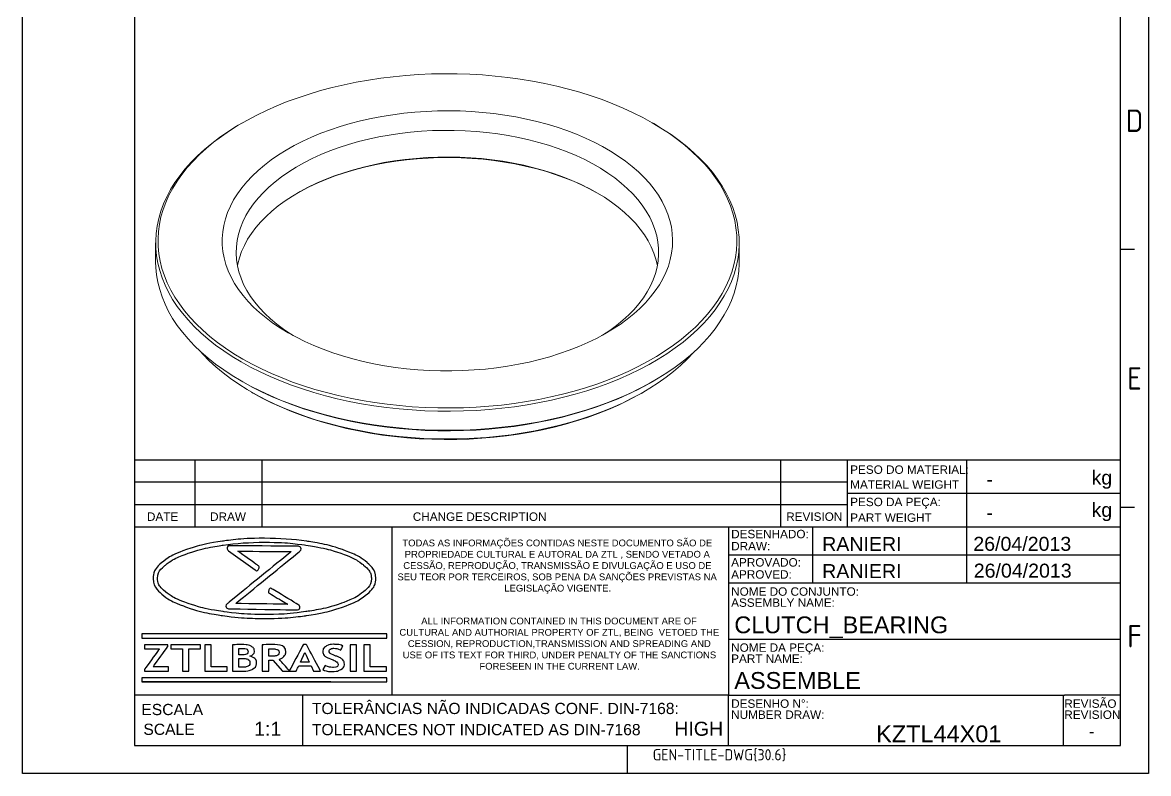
# Model space of a CAD drawing. Header units: millimetres. Extents: x 4510 to 4691, y 1198 to 1451.
# Drawn here: x 4510.4 to 4691.3, y 1197.9 to 1318.5 of the extents above; entities that cross this region are included whole.
import ezdxf
from ezdxf.enums import TextEntityAlignment as Align

# ---------------------------------------------------------------- set-up
doc = ezdxf.new("R2010")
doc.units = ezdxf.units.MM
doc.linetypes.add('ACAD_ISO02W100', pattern=[15, 12, -3])
doc.layers.add('AM_8', color=40, linetype='ACAD_ISO02W100', lineweight=35)
doc.layers.add('Camada 1', color=7, linetype='Continuous')
doc.styles.add('ACISOTS', font='isocp.shx', dxfattribs={"height": 1})
doc.styles.get("Standard").update_dxf_attribs({"font": 'arial.ttf'})

msp = doc.modelspace()

# ---------------------------------------------------------------- linework, layer by layer
at = {"color": 135, "lineweight": 25}
for p, q in [((4510.431, 1197.901), (4510.431, 1450.801)), ((4691.331, 1450.801), (4691.331, 1197.901)), ((4689.081, 1282.051), (4686.831, 1282.051)), ((4689.081, 1240.651), (4686.831, 1240.651)), ((4607.631, 1197.901), (4607.631, 1202.401)), ((4691.331, 1197.901), (4510.431, 1197.901))]:
    msp.add_line(p, q, dxfattribs=at)
for p, q in [((4528.431, 1446.301), (4528.431, 1202.401)), ((4686.831, 1202.401), (4686.831, 1446.301)), ((4528.431, 1248.301), (4686.831, 1248.301)), ((4528.431, 1248.301), (4528.431, 1202.401)), ((4528.431, 1248.301), (4642.954, 1248.301)), ((4538.154, 1237.501), (4538.154, 1248.301)), ((4548.929, 1237.501), (4548.929, 1248.301)), ((4632.248, 1237.501), (4632.248, 1248.301)), ((4642.954, 1237.501), (4642.954, 1248.301)), ((4662.081, 1248.301), (4662.081, 1242.901)), ((4686.831, 1202.401), (4686.831, 1248.301)), ((4642.954, 1244.701), (4528.431, 1244.701)), ((4642.954, 1242.901), (4686.831, 1242.901)), ((4662.081, 1242.901), (4662.081, 1237.501)), ((4528.431, 1241.101), (4642.954, 1241.101)), ((4528.431, 1237.501), (4623.831, 1237.501)), ((4569.77, 1237.501), (4569.77, 1210.501)), ((4623.831, 1237.501), (4623.831, 1220.401)), ((4623.831, 1237.501), (4686.831, 1237.501)), ((4637.331, 1237.501), (4637.331, 1228.501)), ((4662.081, 1237.501), (4662.081, 1228.501)), ((4623.831, 1233.001), (4686.831, 1233.001)), ((4623.831, 1228.501), (4686.831, 1228.501)), ((4623.831, 1220.401), (4623.831, 1210.501)), ((4623.831, 1219.501), (4686.831, 1219.501)), ((4623.831, 1210.501), (4528.431, 1210.501)), ((4555.431, 1210.501), (4555.431, 1202.401)), ((4623.831, 1202.401), (4623.831, 1210.501)), ((4623.831, 1210.501), (4677.831, 1210.501)), ((4677.609, 1210.501), (4677.609, 1202.401)), ((4686.831, 1210.501), (4677.831, 1210.501)), ((4528.431, 1202.401), (4686.831, 1202.401)), ((4528.431, 1202.401), (4686.831, 1202.401))]:
    msp.add_line(p, q)
at = {"color": 7, "linetype": 'Continuous', "lineweight": 15}
for p, q in [((4545.811, 1302.435), (4545.546, 1302.282)), ((4611.848, 1302.282), (4611.583, 1302.435)), ((4531.822, 1283.151), (4531.822, 1280.089)), ((4625.572, 1280.089), (4625.572, 1283.151)), ((4545.546, 1260.957), (4545.811, 1260.804)), ((4611.583, 1260.804), (4611.848, 1260.957)), ((4547.214, 1259.164), (4547.479, 1259.01)), ((4609.916, 1259.01), (4610.181, 1259.164))]:
    msp.add_line(p, q, dxfattribs=at)
at = {"color": 7, "linetype": 'Continuous', "lineweight": 15, "flags": 128}
for points in [[(4545.817, 1264.475), (4547.303, 1263.654), (4548.851, 1262.872), (4550.458, 1262.13), (4552.12, 1261.43), (4553.833, 1260.773), (4555.596, 1260.16), (4557.403, 1259.593), (4559.253, 1259.073), (4561.14, 1258.6), (4563.062, 1258.176), (4565.014, 1257.801), (4566.994, 1257.477), (4568.996, 1257.204), (4571.017, 1256.982), (4573.053, 1256.811), (4575.1, 1256.693), (4577.154, 1256.628), (4579.211, 1256.615), (4581.268, 1256.654), (4583.319, 1256.746), (4585.361, 1256.89), (4587.39, 1257.086), (4589.402, 1257.334), (4591.393, 1257.633), (4593.36, 1257.982), (4595.297, 1258.382), (4597.202, 1258.83), (4599.071, 1259.327), (4600.9, 1259.871), (4602.686, 1260.461), (4604.424, 1261.096), (4606.112, 1261.775), (4607.747, 1262.496), (4609.324, 1263.258), (4610.842, 1264.06), (4612.297, 1264.9), (4613.686, 1265.776), (4615.006, 1266.687), (4616.256, 1267.63), (4617.432, 1268.605), (4618.532, 1269.609), (4619.554, 1270.639), (4620.496, 1271.695), (4621.356, 1272.774), (4622.133, 1273.874), (4622.825, 1274.992), (4623.43, 1276.127), (4623.948, 1277.277), (4624.377, 1278.438), (4624.717, 1279.61), (4624.967, 1280.789), (4625.126, 1281.973), (4625.194, 1283.16), (4625.172, 1284.348), (4625.058, 1285.533), (4624.853, 1286.715), (4624.558, 1287.891), (4624.174, 1289.057), (4623.7, 1290.213), (4623.138, 1291.356), (4622.49, 1292.483), (4621.755, 1293.592), (4620.937, 1294.682), (4620.035, 1295.749), (4619.053, 1296.793), (4617.991, 1297.81), (4616.853, 1298.8), (4615.64, 1299.759), (4614.355, 1300.686), (4613, 1301.58), (4611.578, 1302.438), (4610.091, 1303.259), (4608.543, 1304.042), (4606.936, 1304.784), (4605.275, 1305.484), (4603.561, 1306.141), (4601.798, 1306.754), (4599.991, 1307.321), (4598.141, 1307.841), (4596.254, 1308.314), (4594.332, 1308.738), (4592.38, 1309.112), (4590.401, 1309.437), (4588.399, 1309.71), (4586.377, 1309.932), (4584.341, 1310.102), (4582.294, 1310.22), (4580.24, 1310.286), (4578.183, 1310.299), (4576.127, 1310.26), (4574.075, 1310.168), (4572.033, 1310.024), (4570.004, 1309.827), (4567.992, 1309.58), (4566.001, 1309.281), (4564.035, 1308.931), (4562.097, 1308.532), (4560.192, 1308.084), (4558.323, 1307.587), (4556.494, 1307.043), (4554.709, 1306.453), (4552.97, 1305.818), (4551.282, 1305.139), (4549.647, 1304.418), (4548.07, 1303.655), (4546.552, 1302.854), (4545.097, 1302.014), (4543.708, 1301.138), (4542.388, 1300.227), (4541.138, 1299.283), (4539.962, 1298.309), (4538.862, 1297.305), (4537.84, 1296.274), (4536.898, 1295.219), (4536.038, 1294.14), (4535.261, 1293.04), (4534.569, 1291.921), (4533.964, 1290.786), (4533.446, 1289.637), (4533.017, 1288.475), (4532.677, 1287.304), (4532.427, 1286.125), (4532.268, 1284.941), (4532.2, 1283.754), (4532.223, 1282.566), (4532.336, 1281.38), (4532.541, 1280.199), (4532.836, 1279.023), (4533.22, 1277.856), (4533.694, 1276.701), (4534.256, 1275.558), (4534.905, 1274.431), (4535.639, 1273.321), (4536.458, 1272.232), (4537.359, 1271.164), (4538.341, 1270.121), (4539.403, 1269.103), (4540.541, 1268.114), (4541.754, 1267.155), (4543.039, 1266.227), (4544.394, 1265.334), (4545.817, 1264.475)], [(4553.109, 1268.685), (4551.855, 1269.446), (4550.67, 1270.242), (4549.555, 1271.072), (4548.514, 1271.933), (4547.549, 1272.823), (4546.663, 1273.74), (4545.858, 1274.681), (4545.135, 1275.645), (4544.498, 1276.628), (4543.946, 1277.629), (4543.483, 1278.644), (4543.109, 1279.671), (4542.824, 1280.708), (4542.63, 1281.752), (4542.527, 1282.801), (4542.516, 1283.851), (4542.596, 1284.9), (4542.767, 1285.945), (4543.029, 1286.984), (4543.381, 1288.014), (4543.822, 1289.033), (4544.352, 1290.037), (4544.968, 1291.025), (4545.669, 1291.994), (4546.454, 1292.941), (4547.32, 1293.864), (4548.265, 1294.761), (4549.288, 1295.63), (4550.384, 1296.467), (4551.552, 1297.272), (4552.789, 1298.042), (4554.091, 1298.775), (4555.456, 1299.469), (4556.879, 1300.123), (4558.357, 1300.735), (4559.886, 1301.303), (4561.463, 1301.826), (4563.084, 1302.303), (4564.744, 1302.732), (4566.439, 1303.112), (4568.165, 1303.443), (4569.918, 1303.723), (4571.693, 1303.952), (4573.486, 1304.13), (4575.292, 1304.255), (4577.106, 1304.327), (4578.924, 1304.347), (4580.742, 1304.314), (4582.555, 1304.228), (4584.358, 1304.09), (4586.147, 1303.9), (4587.917, 1303.658), (4589.663, 1303.365), (4591.382, 1303.022), (4593.069, 1302.629), (4594.719, 1302.188), (4596.329, 1301.7), (4597.895, 1301.165), (4599.412, 1300.586), (4600.877, 1299.964), (4602.285, 1299.299), (4603.634, 1298.595), (4604.921, 1297.853), (4606.14, 1297.074), (4607.291, 1296.261), (4608.369, 1295.415), (4609.372, 1294.54), (4610.298, 1293.636), (4611.144, 1292.706), (4611.908, 1291.754), (4612.589, 1290.78), (4613.183, 1289.787), (4613.69, 1288.779), (4614.11, 1287.757), (4614.439, 1286.725), (4614.678, 1285.684), (4614.827, 1284.638), (4614.884, 1283.588), (4614.85, 1282.538), (4614.724, 1281.491), (4614.507, 1280.448), (4614.2, 1279.413), (4613.804, 1278.389), (4613.318, 1277.377), (4612.745, 1276.38), (4612.086, 1275.402), (4611.343, 1274.443), (4610.517, 1273.508), (4609.611, 1272.598), (4608.627, 1271.715), (4607.567, 1270.861), (4606.435, 1270.04), (4605.232, 1269.252), (4603.962, 1268.501), (4602.628, 1267.787), (4601.234, 1267.112), (4599.783, 1266.479), (4598.279, 1265.889), (4596.725, 1265.343), (4595.126, 1264.843), (4593.485, 1264.39), (4591.807, 1263.985), (4590.096, 1263.63), (4588.356, 1263.324), (4586.591, 1263.069), (4584.807, 1262.866), (4583.007, 1262.715), (4581.196, 1262.616), (4579.379, 1262.57), (4577.56, 1262.577), (4575.745, 1262.636), (4573.936, 1262.748), (4572.14, 1262.912), (4570.36, 1263.128), (4568.601, 1263.396), (4566.868, 1263.714), (4565.164, 1264.082), (4563.495, 1264.499), (4561.864, 1264.964), (4560.276, 1265.475), (4558.734, 1266.032), (4557.243, 1266.633), (4555.806, 1267.277), (4554.427, 1267.961), (4553.109, 1268.685)], [(4545.551, 1264.016), (4544.118, 1264.881), (4542.752, 1265.782), (4541.456, 1266.717), (4540.233, 1267.684), (4539.086, 1268.681), (4538.016, 1269.707), (4537.026, 1270.759), (4536.117, 1271.835), (4535.292, 1272.934), (4534.551, 1274.052), (4533.897, 1275.188), (4533.331, 1276.34), (4532.854, 1277.505), (4532.466, 1278.681), (4532.169, 1279.866), (4531.963, 1281.057), (4531.848, 1282.253), (4531.825, 1283.45), (4531.894, 1284.647), (4532.054, 1285.84), (4532.306, 1287.029), (4532.649, 1288.209), (4533.081, 1289.38), (4533.603, 1290.539), (4534.213, 1291.683), (4534.911, 1292.811), (4535.694, 1293.92), (4536.561, 1295.007), (4537.511, 1296.072), (4538.541, 1297.111), (4539.65, 1298.122), (4540.836, 1299.105), (4542.095, 1300.056), (4543.426, 1300.974), (4544.826, 1301.857), (4545.546, 1302.282)], [(4603.469, 1268.228), (4603.611, 1268.316), (4604.773, 1269.081), (4605.865, 1269.879), (4606.884, 1270.709), (4607.827, 1271.568), (4608.692, 1272.454), (4609.476, 1273.365), (4610.176, 1274.299), (4610.792, 1275.252), (4611.321, 1276.222), (4611.763, 1277.207), (4612.115, 1278.204), (4612.377, 1279.21), (4612.548, 1280.222), (4612.628, 1281.238), (4612.617, 1282.255), (4612.514, 1283.271), (4612.32, 1284.282), (4612.035, 1285.286), (4611.661, 1286.28), (4611.197, 1287.261), (4610.646, 1288.227), (4610.009, 1289.176), (4609.287, 1290.104), (4608.483, 1291.009), (4607.599, 1291.889), (4606.637, 1292.741), (4605.599, 1293.563), (4604.489, 1294.353), (4603.309, 1295.109), (4602.063, 1295.828), (4600.755, 1296.509), (4599.386, 1297.15), (4597.962, 1297.749), (4596.486, 1298.304), (4594.962, 1298.815), (4593.394, 1299.279), (4591.786, 1299.696), (4590.143, 1300.063), (4588.47, 1300.382), (4586.77, 1300.649), (4585.048, 1300.865), (4583.309, 1301.03), (4581.557, 1301.142), (4579.798, 1301.201), (4578.036, 1301.208), (4576.276, 1301.161), (4574.522, 1301.063), (4572.78, 1300.911), (4571.053, 1300.708), (4569.347, 1300.453), (4567.667, 1300.148), (4566.016, 1299.792), (4564.399, 1299.388), (4562.821, 1298.935), (4561.285, 1298.436), (4559.797, 1297.892), (4558.359, 1297.304), (4556.976, 1296.673), (4555.652, 1296.002), (4554.39, 1295.292), (4553.194, 1294.545), (4552.066, 1293.764), (4551.01, 1292.949), (4550.029, 1292.105), (4549.125, 1291.231), (4548.3, 1290.332), (4547.558, 1289.41), (4546.899, 1288.466), (4546.327, 1287.504), (4545.841, 1286.526), (4545.444, 1285.535), (4545.137, 1284.534), (4544.92, 1283.524), (4544.795, 1282.51), (4544.76, 1281.492), (4544.818, 1280.476), (4544.966, 1279.462), (4545.205, 1278.454), (4545.535, 1277.455), (4545.954, 1276.467), (4546.462, 1275.493), (4547.056, 1274.535), (4547.736, 1273.597), (4548.499, 1272.68), (4549.343, 1271.787), (4550.267, 1270.921), (4551.267, 1270.083), (4552.341, 1269.277), (4553.486, 1268.504), (4553.926, 1268.228)], [(4611.848, 1302.282), (4613.276, 1301.42), (4614.642, 1300.519), (4615.938, 1299.584), (4617.161, 1298.617), (4618.308, 1297.62), (4619.378, 1296.594), (4620.368, 1295.542), (4621.277, 1294.466), (4622.103, 1293.368), (4622.843, 1292.249), (4623.497, 1291.113), (4624.063, 1289.961), (4624.541, 1288.796), (4624.928, 1287.62), (4625.226, 1286.435), (4625.432, 1285.244), (4625.546, 1284.049), (4625.569, 1282.851), (4625.5, 1281.655), (4625.34, 1280.461), (4625.088, 1279.273), (4624.746, 1278.092), (4624.313, 1276.921), (4623.791, 1275.762), (4623.181, 1274.618), (4622.483, 1273.49), (4621.7, 1272.382), (4620.833, 1271.294), (4619.883, 1270.23), (4618.853, 1269.191), (4617.744, 1268.179), (4616.559, 1267.197), (4615.299, 1266.245), (4613.968, 1265.327), (4612.568, 1264.444), (4611.101, 1263.597), (4609.571, 1262.789), (4607.981, 1262.021), (4606.333, 1261.294), (4604.632, 1260.609), (4602.879, 1259.969), (4601.079, 1259.374), (4599.235, 1258.826), (4597.351, 1258.325), (4595.431, 1257.873), (4593.478, 1257.471), (4591.496, 1257.118), (4589.489, 1256.817), (4587.46, 1256.567), (4585.415, 1256.37), (4583.356, 1256.224), (4581.288, 1256.132), (4579.216, 1256.092), (4577.142, 1256.105), (4575.071, 1256.171), (4573.007, 1256.29), (4570.955, 1256.462), (4568.917, 1256.686), (4566.899, 1256.961), (4564.904, 1257.288), (4562.936, 1257.666), (4560.999, 1258.093), (4559.096, 1258.57), (4557.232, 1259.094), (4555.409, 1259.666), (4553.633, 1260.284), (4551.905, 1260.946), (4550.23, 1261.652), (4548.611, 1262.4), (4547.05, 1263.188), (4545.551, 1264.016)], [(4544.963, 1279.476), (4545.017, 1279.743), (4545.279, 1280.749), (4545.632, 1281.745), (4546.073, 1282.73), (4546.602, 1283.701), (4547.218, 1284.654), (4547.919, 1285.587), (4548.702, 1286.498), (4549.567, 1287.384), (4550.51, 1288.244), (4551.529, 1289.074), (4552.621, 1289.872), (4553.784, 1290.636), (4555.013, 1291.365), (4556.307, 1292.056), (4557.661, 1292.707), (4559.071, 1293.316), (4560.535, 1293.883), (4562.047, 1294.405), (4563.605, 1294.881), (4565.203, 1295.309), (4566.837, 1295.689), (4568.504, 1296.02), (4570.197, 1296.3), (4571.914, 1296.529), (4573.649, 1296.707), (4575.398, 1296.832), (4577.156, 1296.904), (4578.917, 1296.924), (4580.679, 1296.891), (4582.434, 1296.805), (4584.18, 1296.667), (4585.911, 1296.477), (4587.623, 1296.235), (4589.31, 1295.942), (4590.969, 1295.599), (4592.595, 1295.206), (4594.183, 1294.766), (4595.729, 1294.278), (4597.23, 1293.745), (4598.681, 1293.168), (4600.078, 1292.548), (4601.417, 1291.887), (4602.695, 1291.186)], [(4602.83, 1291.107), (4601.679, 1291.736), (4600.336, 1292.399), (4598.937, 1293.022), (4597.484, 1293.602), (4595.981, 1294.138), (4594.432, 1294.629), (4592.841, 1295.074), (4591.213, 1295.47), (4589.552, 1295.817), (4587.862, 1296.115), (4586.148, 1296.362), (4584.414, 1296.558), (4582.664, 1296.702), (4580.905, 1296.794), (4579.139, 1296.833), (4577.372, 1296.82), (4575.609, 1296.754), (4573.854, 1296.636), (4572.111, 1296.467), (4570.387, 1296.245), (4568.684, 1295.973), (4567.008, 1295.65), (4565.362, 1295.278), (4563.753, 1294.857), (4562.182, 1294.39), (4560.656, 1293.876), (4559.177, 1293.317), (4557.751, 1292.716), (4556.379, 1292.072), (4555.067, 1291.389), (4554.564, 1291.107)], [(4602.695, 1291.186), (4603.908, 1290.449), (4605.053, 1289.675), (4606.127, 1288.869), (4607.127, 1288.032), (4608.051, 1287.165), (4608.896, 1286.273), (4609.659, 1285.356), (4610.338, 1284.417), (4610.933, 1283.459), (4611.44, 1282.485), (4611.859, 1281.497), (4612.189, 1280.498), (4612.428, 1279.49), (4612.431, 1279.476)], [(4531.822, 1280.089), (4531.848, 1279.191), (4531.963, 1277.995), (4532.169, 1276.804), (4532.466, 1275.619), (4532.854, 1274.443), (4533.331, 1273.278), (4533.897, 1272.126), (4534.551, 1270.99), (4535.292, 1269.872), (4536.117, 1268.773), (4537.026, 1267.697), (4538.016, 1266.645), (4539.086, 1265.619), (4540.233, 1264.622), (4541.456, 1263.655), (4542.752, 1262.72), (4544.118, 1261.819), (4545.551, 1260.954), (4547.05, 1260.126), (4548.611, 1259.338), (4550.23, 1258.59), (4551.905, 1257.884), (4553.633, 1257.222), (4555.409, 1256.604), (4557.232, 1256.032), (4559.096, 1255.508), (4560.999, 1255.031), (4562.936, 1254.604), (4564.904, 1254.226), (4566.899, 1253.899), (4568.917, 1253.624), (4570.955, 1253.4), (4573.007, 1253.228), (4575.071, 1253.109), (4577.142, 1253.043), (4579.216, 1253.03), (4581.288, 1253.07), (4583.356, 1253.162), (4585.415, 1253.308), (4587.46, 1253.505), (4589.489, 1253.755), (4591.496, 1254.056), (4593.478, 1254.409), (4595.431, 1254.811), (4597.351, 1255.263), (4599.235, 1255.764), (4601.079, 1256.312), (4602.879, 1256.907), (4604.632, 1257.547), (4606.333, 1258.232), (4607.981, 1258.959), (4609.571, 1259.727), (4611.101, 1260.535), (4612.568, 1261.382), (4613.968, 1262.265), (4615.299, 1263.183), (4616.559, 1264.135), (4617.744, 1265.117), (4618.853, 1266.129), (4619.883, 1267.168), (4620.833, 1268.232), (4621.7, 1269.32), (4622.483, 1270.428), (4623.181, 1271.556), (4623.791, 1272.7), (4624.313, 1273.859), (4624.746, 1275.03), (4625.088, 1276.211), (4625.34, 1277.399), (4625.5, 1278.593), (4625.569, 1279.789), (4625.572, 1280.089)], [(4539.017, 1265.682), (4539.451, 1265.202), (4540.441, 1264.191), (4541.509, 1263.206), (4542.652, 1262.251), (4543.87, 1261.326), (4545.158, 1260.434), (4546.515, 1259.576), (4547.938, 1258.755), (4549.424, 1257.971), (4550.969, 1257.227), (4552.571, 1256.525), (4554.227, 1255.864), (4555.932, 1255.248), (4557.684, 1254.677), (4559.479, 1254.152), (4561.313, 1253.674), (4563.183, 1253.245), (4565.084, 1252.865), (4567.013, 1252.534), (4568.966, 1252.255), (4570.939, 1252.027), (4572.928, 1251.85), (4574.929, 1251.726), (4576.937, 1251.654), (4578.949, 1251.634), (4580.96, 1251.667), (4582.967, 1251.752), (4584.965, 1251.889), (4586.95, 1252.079), (4588.918, 1252.32), (4590.866, 1252.612), (4592.788, 1252.955), (4594.682, 1253.347), (4596.543, 1253.789), (4598.368, 1254.278), (4600.152, 1254.815), (4601.893, 1255.398), (4603.586, 1256.025), (4605.229, 1256.696), (4606.817, 1257.41), (4608.348, 1258.163), (4609.818, 1258.956), (4611.225, 1259.787), (4612.565, 1260.653), (4613.836, 1261.554), (4615.035, 1262.487), (4616.16, 1263.45), (4617.208, 1264.441), (4618.178, 1265.459), (4618.377, 1265.682)], [(4611.583, 1260.804), (4610.842, 1260.386), (4609.324, 1259.584), (4607.747, 1258.822), (4606.112, 1258.1), (4604.424, 1257.421), (4602.686, 1256.786), (4600.9, 1256.196), (4599.071, 1255.652), (4597.202, 1255.156), (4595.297, 1254.707), (4593.36, 1254.308), (4591.393, 1253.959), (4589.402, 1253.66), (4587.39, 1253.412), (4585.361, 1253.216), (4583.319, 1253.071), (4581.268, 1252.98), (4579.211, 1252.94), (4577.154, 1252.953), (4575.1, 1253.019), (4573.053, 1253.137), (4571.017, 1253.307), (4568.996, 1253.529), (4566.994, 1253.803), (4565.014, 1254.127), (4563.062, 1254.501), (4561.14, 1254.925), (4559.253, 1255.398), (4557.403, 1255.919), (4555.596, 1256.486), (4553.833, 1257.098), (4552.12, 1257.755), (4550.458, 1258.456), (4548.851, 1259.198), (4547.303, 1259.98), (4545.817, 1260.801), (4545.811, 1260.804)], [(4609.916, 1259.01), (4609.192, 1258.602), (4607.708, 1257.82), (4606.163, 1257.078), (4604.562, 1256.377), (4602.907, 1255.718), (4601.202, 1255.104), (4599.45, 1254.536), (4597.656, 1254.014), (4595.821, 1253.539), (4593.952, 1253.114), (4592.051, 1252.738), (4590.122, 1252.412), (4588.169, 1252.137), (4586.197, 1251.914), (4584.21, 1251.743), (4582.211, 1251.625), (4580.204, 1251.559), (4578.195, 1251.545), (4576.186, 1251.585), (4574.183, 1251.677), (4572.189, 1251.822), (4570.209, 1252.019), (4568.246, 1252.268), (4566.305, 1252.569), (4564.389, 1252.92), (4562.503, 1253.32), (4560.651, 1253.771), (4558.836, 1254.269), (4557.063, 1254.814), (4555.334, 1255.406), (4553.653, 1256.042), (4552.025, 1256.722), (4550.451, 1257.444), (4548.937, 1258.206), (4547.484, 1259.008), (4547.479, 1259.01)]]:
    msp.add_lwpolyline(points, dxfattribs=at)
at = {"layer": 'AM_8', "color": 0, "linetype": 'Continuous'}
msp.add_line((4529.623, 1212.607), (4559.957, 1212.607), dxfattribs=at)
at = {"layer": 'Camada 1'}
for points, knots in [([(4549.303, 1235.678), (4551.692, 1235.678), (4553.975, 1235.511), (4556.061, 1235.208), (4556.061, 1235.208), (4558.228, 1234.893), (4560.183, 1234.432), (4561.823, 1233.86), (4561.823, 1233.86), (4563.506, 1233.272), (4564.864, 1232.563), (4565.792, 1231.77), (4565.792, 1231.77), (4566.696, 1230.997), (4567.196, 1230.143), (4567.196, 1229.24), (4567.196, 1229.24), (4567.196, 1228.336), (4566.696, 1227.482), (4565.792, 1226.709), (4565.792, 1226.709), (4564.864, 1225.916), (4563.506, 1225.207), (4561.823, 1224.62), (4561.823, 1224.62), (4560.183, 1224.047), (4558.228, 1223.586), (4556.061, 1223.271), (4556.061, 1223.271), (4553.975, 1222.968), (4551.692, 1222.801), (4549.303, 1222.801), (4549.303, 1222.801), (4546.914, 1222.801), (4544.632, 1222.968), (4542.546, 1223.271), (4542.546, 1223.271), (4540.378, 1223.586), (4538.423, 1224.047), (4536.784, 1224.62), (4536.784, 1224.62), (4535.101, 1225.207), (4533.743, 1225.916), (4532.814, 1226.709), (4532.814, 1226.709), (4531.91, 1227.482), (4531.411, 1228.336), (4531.411, 1229.24), (4531.411, 1229.24), (4531.411, 1230.143), (4531.91, 1230.997), (4532.814, 1231.77), (4532.814, 1231.77), (4533.743, 1232.563), (4535.101, 1233.272), (4536.784, 1233.86), (4536.784, 1233.86), (4538.423, 1234.432), (4540.378, 1234.893), (4542.546, 1235.208), (4542.546, 1235.208), (4544.632, 1235.511), (4546.914, 1235.678), (4549.303, 1235.678)], [0, 0, 0, 0, 0.0588235, 0.0588235, 0.0588235, 0.0882353, 0.1176471, 0.1176471, 0.1176471, 0.1470588, 0.1764706, 0.1764706, 0.1764706, 0.2058824, 0.2352941, 0.2352941, 0.2352941, 0.2647059, 0.2941176, 0.2941176, 0.2941176, 0.3235294, 0.3529412, 0.3529412, 0.3529412, 0.3823529, 0.4117647, 0.4117647, 0.4117647, 0.4411765, 0.4705882, 0.4705882, 0.4705882, 0.5, 0.5294118, 0.5294118, 0.5294118, 0.5588235, 0.5882353, 0.5882353, 0.5882353, 0.6176471, 0.6470588, 0.6470588, 0.6470588, 0.6764706, 0.7058824, 0.7058824, 0.7058824, 0.7352941, 0.7647059, 0.7647059, 0.7647059, 0.7941176, 0.8235294, 0.8235294, 0.8235294, 0.8529412, 0.8823529, 0.8823529, 0.8823529, 0.9411765, 1, 1, 1, 1]), ([(4549.303, 1235.043), (4546.956, 1235.043), (4544.717, 1234.88), (4542.675, 1234.584), (4542.675, 1234.584), (4540.553, 1234.277), (4538.643, 1233.827), (4537.045, 1233.269), (4537.045, 1233.269), (4535.49, 1232.726), (4534.238, 1232.086), (4533.384, 1231.382), (4533.384, 1231.382), (4532.575, 1230.713), (4532.127, 1229.989), (4532.127, 1229.24), (4532.127, 1229.24), (4532.127, 1228.49), (4532.575, 1227.766), (4533.384, 1227.098), (4533.384, 1227.098), (4534.238, 1226.393), (4535.49, 1225.753), (4537.045, 1225.21), (4537.045, 1225.21), (4538.643, 1224.652), (4540.553, 1224.202), (4542.675, 1223.895), (4542.675, 1223.895), (4544.717, 1223.599), (4546.956, 1223.436), (4549.303, 1223.436), (4549.303, 1223.436), (4551.65, 1223.436), (4553.89, 1223.599), (4555.932, 1223.895), (4555.932, 1223.895), (4558.054, 1224.202), (4559.964, 1224.652), (4561.561, 1225.21), (4561.561, 1225.21), (4563.116, 1225.753), (4564.369, 1226.393), (4565.222, 1227.098), (4565.222, 1227.098), (4566.032, 1227.766), (4566.479, 1228.49), (4566.479, 1229.24), (4566.479, 1229.24), (4566.479, 1229.989), (4566.032, 1230.713), (4565.222, 1231.382), (4565.222, 1231.382), (4564.369, 1232.086), (4563.116, 1232.726), (4561.561, 1233.269), (4561.561, 1233.269), (4559.964, 1233.827), (4558.054, 1234.277), (4555.932, 1234.584), (4555.932, 1234.584), (4553.89, 1234.88), (4551.65, 1235.043), (4549.303, 1235.043)], [0, 0, 0, 0, 0.0588235, 0.0588235, 0.0588235, 0.0882353, 0.1176471, 0.1176471, 0.1176471, 0.1470588, 0.1764706, 0.1764706, 0.1764706, 0.2058824, 0.2352941, 0.2352941, 0.2352941, 0.2647059, 0.2941176, 0.2941176, 0.2941176, 0.3235294, 0.3529412, 0.3529412, 0.3529412, 0.3823529, 0.4117647, 0.4117647, 0.4117647, 0.4411765, 0.4705882, 0.4705882, 0.4705882, 0.5, 0.5294118, 0.5294118, 0.5294118, 0.5588235, 0.5882353, 0.5882353, 0.5882353, 0.6176471, 0.6470588, 0.6470588, 0.6470588, 0.6764706, 0.7058824, 0.7058824, 0.7058824, 0.7352941, 0.7647059, 0.7647059, 0.7647059, 0.7941176, 0.8235294, 0.8235294, 0.8235294, 0.8529412, 0.8823529, 0.8823529, 0.8823529, 0.9411765, 1, 1, 1, 1]), ([(4547.815, 1230.611), (4547.815, 1230.611), (4543.528, 1233.682), (4543.528, 1233.682), (4543.528, 1233.682), (4543.209, 1233.911), (4543.339, 1234.491), (4543.715, 1234.488), (4543.715, 1234.488), (4543.715, 1234.488), (4554.786, 1234.399), (4554.786, 1234.399), (4554.786, 1234.399), (4555.149, 1234.397), (4555.284, 1233.848), (4554.988, 1233.607), (4554.988, 1233.607), (4554.988, 1233.607), (4544.681, 1225.21), (4544.681, 1225.21), (4544.681, 1225.21), (4544.681, 1225.21), (4553.034, 1225.076), (4553.034, 1225.076), (4553.034, 1225.076), (4553.034, 1225.076), (4550.225, 1226.768), (4550.225, 1226.768), (4550.225, 1226.768), (4550.04, 1226.88), (4549.855, 1226.991), (4550.016, 1227.377), (4550.016, 1227.377), (4550.177, 1227.763), (4550.362, 1227.652), (4550.547, 1227.541), (4550.547, 1227.541), (4550.547, 1227.541), (4554.759, 1225.003), (4554.759, 1225.003), (4554.759, 1225.003), (4555.104, 1224.795), (4554.982, 1224.177), (4554.594, 1224.183), (4554.594, 1224.183), (4554.594, 1224.183), (4543.523, 1224.361), (4543.523, 1224.361), (4543.523, 1224.361), (4543.16, 1224.367), (4543.028, 1224.913), (4543.324, 1225.154), (4543.324, 1225.154), (4543.324, 1225.154), (4553.619, 1233.542), (4553.619, 1233.542), (4553.619, 1233.542), (4553.619, 1233.542), (4545.038, 1233.611), (4545.038, 1233.611), (4545.038, 1233.611), (4545.038, 1233.611), (4548.185, 1231.356), (4548.185, 1231.356), (4548.185, 1231.356), (4548.361, 1231.23), (4548.536, 1231.104), (4548.351, 1230.732), (4548.351, 1230.732), (4548.166, 1230.359), (4547.99, 1230.485), (4547.815, 1230.611)], [0, 0, 0, 0, 0.0526316, 0.0526316, 0.0526316, 0.0789474, 0.1052632, 0.1052632, 0.1052632, 0.1315789, 0.1578947, 0.1578947, 0.1578947, 0.1842105, 0.2105263, 0.2105263, 0.2105263, 0.2368421, 0.2631579, 0.2631579, 0.2631579, 0.2894737, 0.3157895, 0.3157895, 0.3157895, 0.3421053, 0.3684211, 0.3684211, 0.3684211, 0.3947368, 0.4210526, 0.4210526, 0.4210526, 0.4473684, 0.4736842, 0.4736842, 0.4736842, 0.5, 0.5263158, 0.5263158, 0.5263158, 0.5526316, 0.5789474, 0.5789474, 0.5789474, 0.6052632, 0.6315789, 0.6315789, 0.6315789, 0.6578947, 0.6842105, 0.6842105, 0.6842105, 0.7105263, 0.7368421, 0.7368421, 0.7368421, 0.7631579, 0.7894737, 0.7894737, 0.7894737, 0.8157895, 0.8421053, 0.8421053, 0.8421053, 0.8684211, 0.8947368, 0.8947368, 0.8947368, 0.9473684, 1, 1, 1, 1]), ([(4529.7, 1220.316), (4529.7, 1220.316), (4568.907, 1220.316), (4568.907, 1220.316), (4568.907, 1220.316), (4568.907, 1220.316), (4568.984, 1220.316), (4568.984, 1220.316), (4568.984, 1220.316), (4568.984, 1220.316), (4568.984, 1220.239), (4568.984, 1220.239), (4568.984, 1220.239), (4568.984, 1220.239), (4568.984, 1219.729), (4568.984, 1219.729), (4568.984, 1219.729), (4568.984, 1219.729), (4568.984, 1219.652), (4568.984, 1219.652), (4568.984, 1219.652), (4568.984, 1219.652), (4568.907, 1219.652), (4568.907, 1219.652), (4568.907, 1219.652), (4568.907, 1219.652), (4529.7, 1219.652), (4529.7, 1219.652), (4529.7, 1219.652), (4529.7, 1219.652), (4529.623, 1219.652), (4529.623, 1219.652), (4529.623, 1219.652), (4529.623, 1219.652), (4529.623, 1219.729), (4529.623, 1219.729), (4529.623, 1219.729), (4529.623, 1219.729), (4529.623, 1220.239), (4529.623, 1220.239), (4529.623, 1220.239), (4529.623, 1220.239), (4529.623, 1220.316), (4529.623, 1220.316), (4529.623, 1220.316), (4529.623, 1220.316), (4529.7, 1220.316), (4529.7, 1220.316)], [0, 0, 0, 0, 0.0769231, 0.0769231, 0.0769231, 0.1153846, 0.1538462, 0.1538462, 0.1538462, 0.1923077, 0.2307692, 0.2307692, 0.2307692, 0.2692308, 0.3076923, 0.3076923, 0.3076923, 0.3461538, 0.3846154, 0.3846154, 0.3846154, 0.4230769, 0.4615385, 0.4615385, 0.4615385, 0.5, 0.5384615, 0.5384615, 0.5384615, 0.5769231, 0.6153846, 0.6153846, 0.6153846, 0.6538462, 0.6923077, 0.6923077, 0.6923077, 0.7307692, 0.7692308, 0.7692308, 0.7692308, 0.8076923, 0.8461538, 0.8461538, 0.8461538, 0.9230769, 1, 1, 1, 1]), ([(4530.013, 1214.349), (4530.013, 1214.349), (4530.013, 1214.591), (4530.013, 1214.591), (4530.013, 1214.591), (4530.013, 1214.591), (4532.411, 1217.909), (4532.411, 1217.909), (4532.411, 1217.909), (4532.411, 1217.909), (4530.053, 1217.909), (4530.053, 1217.909), (4530.053, 1217.909), (4530.053, 1217.909), (4530.053, 1218.575), (4530.053, 1218.575), (4530.053, 1218.575), (4530.053, 1218.575), (4533.802, 1218.575), (4533.802, 1218.575), (4533.802, 1218.575), (4533.802, 1218.575), (4533.802, 1218.333), (4533.802, 1218.333), (4533.802, 1218.333), (4533.802, 1218.333), (4531.396, 1215.016), (4531.396, 1215.016), (4531.396, 1215.016), (4531.396, 1215.016), (4533.888, 1215.016), (4533.888, 1215.016), (4533.888, 1215.016), (4533.888, 1215.016), (4533.888, 1214.349), (4533.888, 1214.349), (4533.888, 1214.349), (4533.888, 1214.349), (4530.013, 1214.349), (4530.013, 1214.349)], [0, 0, 0, 0, 0.0909091, 0.0909091, 0.0909091, 0.1363636, 0.1818182, 0.1818182, 0.1818182, 0.2272727, 0.2727273, 0.2727273, 0.2727273, 0.3181818, 0.3636364, 0.3636364, 0.3636364, 0.4090909, 0.4545455, 0.4545455, 0.4545455, 0.5, 0.5454545, 0.5454545, 0.5454545, 0.5909091, 0.6363636, 0.6363636, 0.6363636, 0.6818182, 0.7272727, 0.7272727, 0.7272727, 0.7727273, 0.8181818, 0.8181818, 0.8181818, 0.9090909, 1, 1, 1, 1]), ([(4537.13, 1217.909), (4537.13, 1217.909), (4537.13, 1214.349), (4537.13, 1214.349), (4537.13, 1214.349), (4537.13, 1214.349), (4536.109, 1214.349), (4536.109, 1214.349), (4536.109, 1214.349), (4536.109, 1214.349), (4536.109, 1217.909), (4536.109, 1217.909), (4536.109, 1217.909), (4536.109, 1217.909), (4534.28, 1217.909), (4534.28, 1217.909), (4534.28, 1217.909), (4534.28, 1217.909), (4534.28, 1218.575), (4534.28, 1218.575), (4534.28, 1218.575), (4534.28, 1218.575), (4539.041, 1218.575), (4539.041, 1218.575), (4539.041, 1218.575), (4539.041, 1218.575), (4539.041, 1217.909), (4539.041, 1217.909), (4539.041, 1217.909), (4539.041, 1217.909), (4537.13, 1217.909), (4537.13, 1217.909)], [0, 0, 0, 0, 0.1111111, 0.1111111, 0.1111111, 0.1666667, 0.2222222, 0.2222222, 0.2222222, 0.2777778, 0.3333333, 0.3333333, 0.3333333, 0.3888889, 0.4444444, 0.4444444, 0.4444444, 0.5, 0.5555556, 0.5555556, 0.5555556, 0.6111111, 0.6666667, 0.6666667, 0.6666667, 0.7222222, 0.7777778, 0.7777778, 0.7777778, 0.8888889, 1, 1, 1, 1]), ([(4539.708, 1214.349), (4539.708, 1214.349), (4539.708, 1218.575), (4539.708, 1218.575), (4539.708, 1218.575), (4539.708, 1218.575), (4540.729, 1218.575), (4540.729, 1218.575), (4540.729, 1218.575), (4540.729, 1218.575), (4540.729, 1215.016), (4540.729, 1215.016), (4540.729, 1215.016), (4540.729, 1215.016), (4543.328, 1215.016), (4543.328, 1215.016), (4543.328, 1215.016), (4543.328, 1215.016), (4543.328, 1214.349), (4543.328, 1214.349), (4543.328, 1214.349), (4543.328, 1214.349), (4539.708, 1214.349), (4539.708, 1214.349)], [0, 0, 0, 0, 0.1428571, 0.1428571, 0.1428571, 0.2142857, 0.2857143, 0.2857143, 0.2857143, 0.3571429, 0.4285714, 0.4285714, 0.4285714, 0.5, 0.5714286, 0.5714286, 0.5714286, 0.6428571, 0.7142857, 0.7142857, 0.7142857, 0.8571429, 1, 1, 1, 1]), ([(4545.91, 1214.349), (4545.91, 1214.349), (4544.151, 1214.349), (4544.151, 1214.349), (4544.151, 1214.349), (4544.151, 1214.349), (4544.151, 1218.572), (4544.151, 1218.572), (4544.151, 1218.572), (4544.927, 1218.599), (4545.469, 1218.612), (4545.78, 1218.612), (4545.78, 1218.612), (4546.378, 1218.612), (4546.844, 1218.519), (4547.18, 1218.331), (4547.18, 1218.331), (4547.517, 1218.144), (4547.684, 1217.876), (4547.684, 1217.529), (4547.684, 1217.529), (4547.684, 1217.194), (4547.443, 1216.929), (4546.962, 1216.735), (4546.962, 1216.735), (4547.676, 1216.552), (4548.034, 1216.175), (4548.034, 1215.604), (4548.034, 1215.604), (4548.034, 1215.22), (4547.836, 1214.914), (4547.442, 1214.688), (4547.442, 1214.688), (4547.046, 1214.463), (4546.536, 1214.349), (4545.91, 1214.349)], [0, 0, 0, 0, 0.1, 0.1, 0.1, 0.15, 0.2, 0.2, 0.2, 0.25, 0.3, 0.3, 0.3, 0.35, 0.4, 0.4, 0.4, 0.45, 0.5, 0.5, 0.5, 0.55, 0.6, 0.6, 0.6, 0.65, 0.7, 0.7, 0.7, 0.75, 0.8, 0.8, 0.8, 0.9, 1, 1, 1, 1]), ([(4545.172, 1217.973), (4545.172, 1217.973), (4545.172, 1216.959), (4545.172, 1216.959), (4545.172, 1216.959), (4545.329, 1216.953), (4545.493, 1216.949), (4545.666, 1216.949), (4545.666, 1216.949), (4546.331, 1216.949), (4546.663, 1217.132), (4546.663, 1217.499), (4546.663, 1217.499), (4546.663, 1217.824), (4546.362, 1217.986), (4545.757, 1217.986), (4545.757, 1217.986), (4545.598, 1217.986), (4545.402, 1217.981), (4545.172, 1217.973)], [0, 0, 0, 0, 0.1666667, 0.1666667, 0.1666667, 0.25, 0.3333333, 0.3333333, 0.3333333, 0.4166667, 0.5, 0.5, 0.5, 0.5833333, 0.6666667, 0.6666667, 0.6666667, 0.8333333, 1, 1, 1, 1]), ([(4552.178, 1214.349), (4552.178, 1214.349), (4550.644, 1216.094), (4550.644, 1216.094), (4550.644, 1216.094), (4550.49, 1216.096), (4550.274, 1216.103), (4549.995, 1216.115), (4549.995, 1216.115), (4549.995, 1216.115), (4549.995, 1214.349), (4549.995, 1214.349), (4549.995, 1214.349), (4549.995, 1214.349), (4548.936, 1214.349), (4548.936, 1214.349), (4548.936, 1214.349), (4548.936, 1214.349), (4548.936, 1218.575), (4548.936, 1218.575), (4548.936, 1218.575), (4548.993, 1218.575), (4549.214, 1218.582), (4549.6, 1218.597), (4549.6, 1218.597), (4549.985, 1218.612), (4550.294, 1218.618), (4550.53, 1218.618), (4550.53, 1218.618), (4551.99, 1218.618), (4552.721, 1218.203), (4552.721, 1217.372), (4552.721, 1217.372), (4552.721, 1217.122), (4552.619, 1216.894), (4552.418, 1216.689), (4552.418, 1216.689), (4552.217, 1216.483), (4551.962, 1216.338), (4551.657, 1216.253), (4551.657, 1216.253), (4551.657, 1216.253), (4553.356, 1214.349), (4553.356, 1214.349), (4553.356, 1214.349), (4553.356, 1214.349), (4552.178, 1214.349), (4552.178, 1214.349)], [0, 0, 0, 0, 0.0769231, 0.0769231, 0.0769231, 0.1153846, 0.1538462, 0.1538462, 0.1538462, 0.1923077, 0.2307692, 0.2307692, 0.2307692, 0.2692308, 0.3076923, 0.3076923, 0.3076923, 0.3461538, 0.3846154, 0.3846154, 0.3846154, 0.4230769, 0.4615385, 0.4615385, 0.4615385, 0.5, 0.5384615, 0.5384615, 0.5384615, 0.5769231, 0.6153846, 0.6153846, 0.6153846, 0.6538462, 0.6923077, 0.6923077, 0.6923077, 0.7307692, 0.7692308, 0.7692308, 0.7692308, 0.8076923, 0.8461538, 0.8461538, 0.8461538, 0.9230769, 1, 1, 1, 1]), ([(4549.995, 1217.923), (4549.995, 1217.923), (4549.995, 1216.75), (4549.995, 1216.75), (4549.995, 1216.75), (4550.184, 1216.738), (4550.329, 1216.732), (4550.428, 1216.732), (4550.428, 1216.732), (4550.854, 1216.732), (4551.166, 1216.776), (4551.363, 1216.865), (4551.363, 1216.865), (4551.562, 1216.953), (4551.661, 1217.125), (4551.661, 1217.381), (4551.661, 1217.381), (4551.661, 1217.589), (4551.555, 1217.734), (4551.342, 1217.816), (4551.342, 1217.816), (4551.13, 1217.899), (4550.796, 1217.94), (4550.341, 1217.94), (4550.341, 1217.94), (4550.231, 1217.94), (4550.116, 1217.935), (4549.995, 1217.923)], [0, 0, 0, 0, 0.125, 0.125, 0.125, 0.1875, 0.25, 0.25, 0.25, 0.3125, 0.375, 0.375, 0.375, 0.4375, 0.5, 0.5, 0.5, 0.5625, 0.625, 0.625, 0.625, 0.6875, 0.75, 0.75, 0.75, 0.875, 1, 1, 1, 1]), ([(4557.202, 1214.349), (4557.202, 1214.349), (4556.783, 1215.206), (4556.783, 1215.206), (4556.783, 1215.206), (4556.783, 1215.206), (4554.812, 1215.206), (4554.812, 1215.206), (4554.812, 1215.206), (4554.812, 1215.206), (4554.411, 1214.349), (4554.411, 1214.349), (4554.411, 1214.349), (4554.411, 1214.349), (4553.278, 1214.349), (4553.278, 1214.349), (4553.278, 1214.349), (4553.278, 1214.349), (4555.57, 1218.633), (4555.57, 1218.633), (4555.57, 1218.633), (4555.57, 1218.633), (4556.018, 1218.633), (4556.018, 1218.633), (4556.018, 1218.633), (4556.018, 1218.633), (4558.329, 1214.349), (4558.329, 1214.349), (4558.329, 1214.349), (4558.329, 1214.349), (4557.202, 1214.349), (4557.202, 1214.349)], [0, 0, 0, 0, 0.1111111, 0.1111111, 0.1111111, 0.1666667, 0.2222222, 0.2222222, 0.2222222, 0.2777778, 0.3333333, 0.3333333, 0.3333333, 0.3888889, 0.4444444, 0.4444444, 0.4444444, 0.5, 0.5555556, 0.5555556, 0.5555556, 0.6111111, 0.6666667, 0.6666667, 0.6666667, 0.7222222, 0.7777778, 0.7777778, 0.7777778, 0.8888889, 1, 1, 1, 1]), ([(4558.663, 1214.583), (4558.663, 1214.583), (4559.041, 1215.255), (4559.041, 1215.255), (4559.041, 1215.255), (4559.443, 1215.047), (4559.839, 1214.944), (4560.229, 1214.944), (4560.229, 1214.944), (4560.829, 1214.944), (4561.128, 1215.098), (4561.128, 1215.405), (4561.128, 1215.405), (4561.128, 1215.55), (4561.057, 1215.686), (4560.917, 1215.817), (4560.917, 1215.817), (4560.776, 1215.948), (4560.484, 1216.095), (4560.043, 1216.257), (4560.043, 1216.257), (4559.602, 1216.42), (4559.305, 1216.554), (4559.152, 1216.658), (4559.152, 1216.658), (4558.999, 1216.763), (4558.881, 1216.888), (4558.798, 1217.032), (4558.798, 1217.032), (4558.716, 1217.176), (4558.675, 1217.335), (4558.675, 1217.511), (4558.675, 1217.511), (4558.675, 1217.838), (4558.838, 1218.108), (4559.164, 1218.324), (4559.164, 1218.324), (4559.49, 1218.54), (4559.908, 1218.647), (4560.418, 1218.647), (4560.418, 1218.647), (4561.083, 1218.647), (4561.57, 1218.555), (4561.883, 1218.373), (4561.883, 1218.373), (4561.883, 1218.373), (4561.572, 1217.727), (4561.572, 1217.727), (4561.572, 1217.727), (4561.214, 1217.915), (4560.835, 1218.01), (4560.438, 1218.01), (4560.438, 1218.01), (4560.202, 1218.01), (4560.02, 1217.964), (4559.89, 1217.873), (4559.89, 1217.873), (4559.76, 1217.781), (4559.696, 1217.662), (4559.696, 1217.517), (4559.696, 1217.517), (4559.696, 1217.274), (4560.06, 1217.022), (4560.79, 1216.761), (4560.79, 1216.761), (4561.175, 1216.623), (4561.452, 1216.495), (4561.623, 1216.378), (4561.623, 1216.378), (4561.793, 1216.262), (4561.923, 1216.126), (4562.011, 1215.972), (4562.011, 1215.972), (4562.101, 1215.817), (4562.145, 1215.644), (4562.145, 1215.454), (4562.145, 1215.454), (4562.145, 1215.111), (4561.962, 1214.83), (4561.593, 1214.609), (4561.593, 1214.609), (4561.226, 1214.388), (4560.733, 1214.277), (4560.115, 1214.277), (4560.115, 1214.277), (4559.579, 1214.277), (4559.096, 1214.379), (4558.663, 1214.583)], [0, 0, 0, 0, 0.0434783, 0.0434783, 0.0434783, 0.0652174, 0.0869565, 0.0869565, 0.0869565, 0.1086957, 0.1304348, 0.1304348, 0.1304348, 0.1521739, 0.173913, 0.173913, 0.173913, 0.1956522, 0.2173913, 0.2173913, 0.2173913, 0.2391304, 0.2608696, 0.2608696, 0.2608696, 0.2826087, 0.3043478, 0.3043478, 0.3043478, 0.326087, 0.3478261, 0.3478261, 0.3478261, 0.3695652, 0.3913043, 0.3913043, 0.3913043, 0.4130435, 0.4347826, 0.4347826, 0.4347826, 0.4565217, 0.4782609, 0.4782609, 0.4782609, 0.5, 0.5217391, 0.5217391, 0.5217391, 0.5434783, 0.5652174, 0.5652174, 0.5652174, 0.5869565, 0.6086957, 0.6086957, 0.6086957, 0.6304348, 0.6521739, 0.6521739, 0.6521739, 0.673913, 0.6956522, 0.6956522, 0.6956522, 0.7173913, 0.7391304, 0.7391304, 0.7391304, 0.7608696, 0.7826087, 0.7826087, 0.7826087, 0.8043478, 0.826087, 0.826087, 0.826087, 0.8478261, 0.8695652, 0.8695652, 0.8695652, 0.8913043, 0.9130435, 0.9130435, 0.9130435, 0.9565217, 1, 1, 1, 1]), ([(4563.067, 1214.349), (4563.067, 1214.349), (4563.067, 1218.575), (4563.067, 1218.575), (4563.067, 1218.575), (4563.067, 1218.575), (4564.088, 1218.575), (4564.088, 1218.575), (4564.088, 1218.575), (4564.088, 1218.575), (4564.088, 1214.349), (4564.088, 1214.349), (4564.088, 1214.349), (4564.088, 1214.349), (4563.067, 1214.349), (4563.067, 1214.349)], [0, 0, 0, 0, 0.2, 0.2, 0.2, 0.3, 0.4, 0.4, 0.4, 0.5, 0.6, 0.6, 0.6, 0.8, 1, 1, 1, 1]), ([(4565.284, 1214.349), (4565.284, 1214.349), (4565.284, 1218.575), (4565.284, 1218.575), (4565.284, 1218.575), (4565.284, 1218.575), (4566.305, 1218.575), (4566.305, 1218.575), (4566.305, 1218.575), (4566.305, 1218.575), (4566.305, 1215.016), (4566.305, 1215.016), (4566.305, 1215.016), (4566.305, 1215.016), (4568.905, 1215.016), (4568.905, 1215.016), (4568.905, 1215.016), (4568.905, 1215.016), (4568.905, 1214.349), (4568.905, 1214.349), (4568.905, 1214.349), (4568.905, 1214.349), (4565.284, 1214.349), (4565.284, 1214.349)], [0, 0, 0, 0, 0.1428571, 0.1428571, 0.1428571, 0.2142857, 0.2857143, 0.2857143, 0.2857143, 0.3571429, 0.4285714, 0.4285714, 0.4285714, 0.5, 0.5714286, 0.5714286, 0.5714286, 0.6428571, 0.7142857, 0.7142857, 0.7142857, 0.8571429, 1, 1, 1, 1]), ([(4545.172, 1216.375), (4545.172, 1216.375), (4545.172, 1214.978), (4545.172, 1214.978), (4545.172, 1214.978), (4545.378, 1214.965), (4545.546, 1214.958), (4545.674, 1214.958), (4545.674, 1214.958), (4546.13, 1214.958), (4546.461, 1215.015), (4546.666, 1215.128), (4546.666, 1215.128), (4546.871, 1215.241), (4546.974, 1215.43), (4546.974, 1215.693), (4546.974, 1215.693), (4546.974, 1215.934), (4546.879, 1216.109), (4546.687, 1216.218), (4546.687, 1216.218), (4546.496, 1216.328), (4546.162, 1216.382), (4545.686, 1216.382), (4545.686, 1216.382), (4545.587, 1216.382), (4545.416, 1216.38), (4545.172, 1216.375)], [0, 0, 0, 0, 0.125, 0.125, 0.125, 0.1875, 0.25, 0.25, 0.25, 0.3125, 0.375, 0.375, 0.375, 0.4375, 0.5, 0.5, 0.5, 0.5625, 0.625, 0.625, 0.625, 0.6875, 0.75, 0.75, 0.75, 0.875, 1, 1, 1, 1]), ([(4555.794, 1217.34), (4555.794, 1217.34), (4555.103, 1215.78), (4555.103, 1215.78), (4555.103, 1215.78), (4555.103, 1215.78), (4556.484, 1215.78), (4556.484, 1215.78), (4556.484, 1215.78), (4556.484, 1215.78), (4555.794, 1217.34), (4555.794, 1217.34)], [0, 0, 0, 0, 0.25, 0.25, 0.25, 0.375, 0.5, 0.5, 0.5, 0.75, 1, 1, 1, 1]), ([(4529.7, 1213.272), (4529.7, 1213.272), (4568.907, 1213.272), (4568.907, 1213.272), (4568.907, 1213.272), (4568.907, 1213.272), (4568.984, 1213.272), (4568.984, 1213.272), (4568.984, 1213.272), (4568.984, 1213.272), (4568.984, 1213.195), (4568.984, 1213.195), (4568.984, 1213.195), (4568.984, 1213.195), (4568.984, 1212.684), (4568.984, 1212.684), (4568.984, 1212.684), (4568.984, 1212.684), (4568.984, 1212.607), (4568.984, 1212.607), (4568.984, 1212.607), (4568.984, 1212.607), (4568.907, 1212.607), (4568.907, 1212.607), (4568.907, 1212.607), (4568.907, 1212.607), (4529.7, 1212.607), (4529.7, 1212.607), (4529.7, 1212.607), (4529.7, 1212.607), (4529.623, 1212.607), (4529.623, 1212.607), (4529.623, 1212.607), (4529.623, 1212.607), (4529.623, 1212.684), (4529.623, 1212.684), (4529.623, 1212.684), (4529.623, 1212.684), (4529.623, 1213.195), (4529.623, 1213.195), (4529.623, 1213.195), (4529.623, 1213.195), (4529.623, 1213.272), (4529.623, 1213.272), (4529.623, 1213.272), (4529.623, 1213.272), (4529.7, 1213.272), (4529.7, 1213.272)], [0, 0, 0, 0, 0.0769231, 0.0769231, 0.0769231, 0.1153846, 0.1538462, 0.1538462, 0.1538462, 0.1923077, 0.2307692, 0.2307692, 0.2307692, 0.2692308, 0.3076923, 0.3076923, 0.3076923, 0.3461538, 0.3846154, 0.3846154, 0.3846154, 0.4230769, 0.4615385, 0.4615385, 0.4615385, 0.5, 0.5384615, 0.5384615, 0.5384615, 0.5769231, 0.6153846, 0.6153846, 0.6153846, 0.6538462, 0.6923077, 0.6923077, 0.6923077, 0.7307692, 0.7692308, 0.7692308, 0.7692308, 0.8076923, 0.8461538, 0.8461538, 0.8461538, 0.9230769, 1, 1, 1, 1])]:
    msp.add_open_spline(points, degree=3, knots=knots, dxfattribs=at)

# ---------------------------------------------------------------- texts
at = {"color": 135, "lineweight": 25, "style": 'ACISOTS'}
for s, p in [('D', (4689.081, 1302.751)), ('E', (4689.081, 1261.351)), ('F', (4689.081, 1219.951))]:
    msp.add_text(s, height=3.6, dxfattribs=at).set_placement(p, align=Align.MIDDLE)
for s, height, p in [('PESO DO MATERIAL:', 1.35, (4643.407, 1246.032)), ('kg', 2.25, (4682.18, 1244.306)), ('MATERIAL WEIGHT', 1.35, (4643.407, 1243.641)), ('PESO DA PEÇA:', 1.35, (4643.407, 1240.843)), ('kg', 2.25, (4682.18, 1239.115)), ('DATE', 1.35, (4530.424, 1238.482)), ('DRAW', 1.35, (4540.566, 1238.482)), ('CHANGE DESCRIPTION', 1.35, (4573.14, 1238.482)), ('REVISION', 1.35, (4633.132, 1238.482)), ('PART WEIGHT', 1.35, (4643.407, 1238.324)), ('DESENHADO:', 1.35, (4624.284, 1235.684)), ('DRAW:', 1.35, (4624.284, 1233.742)), ('APROVADO:', 1.35, (4624.284, 1231.137)), ('APROVED:', 1.35, (4624.284, 1229.195)), ('NOME DO CONJUNTO:', 1.35, (4624.284, 1226.449)), ('ASSEMBLY NAME:', 1.35, (4624.284, 1224.671)), ('NOME DA PEÇA:', 1.35, (4624.284, 1217.449)), ('PART NAME:', 1.35, (4624.284, 1215.671)), ('ESCALA', 1.8, (4529.522, 1207.277)), ('TOLERÂNCIAS NÃO INDICADAS CONF. DIN-7168:', 1.8, (4556.921, 1207.445)), ('DESENHO N%%d:', 1.35, (4624.284, 1208.449)), ('REVISÃO', 1.35, (4677.81, 1208.449)), ('NUMBER DRAW:', 1.35, (4624.284, 1206.671)), ('REVISION', 1.35, (4677.81, 1206.671)), ('SCALE', 1.8, (4529.847, 1204.097)), ('TOLERANCES NOT INDICATED AS DIN-7168', 1.8, (4556.921, 1204.048))]:
    msp.add_text(s, height=height).set_placement(p)
at = {"linetype": 'Continuous', "char_height": 1.089, "attachment_point": 1}
for s, width, insert in [('\\pi1.1295;TODAS AS INFORMAÇÕES CONTIDAS NESTE DOCUMENTO SÃO DE \\P\\pi1.5065;PROPRIEDADE CULTURAL E AUTORAL DA ZTL , SENDO VETADO A \\P\\pi1.274;CESSÃO, REPRODUÇÃO, TRANSMISSÃO E DIVULGAÇÃO E USO DE \\P\\pi0.34021;SEU TEOR POR TERCEIROS, SOB PENA DA SANÇÕES PREVISTAS NA \\P\\pi17.505;LEGISLAÇÃO VIGENTE.', 51.92805, (4570.33, 1235.475)), ('\\pi3.5499;ALL INFORMATION CONTAINED IN THIS DOCUMENT ARE OF \\P\\pi0.041443;CULTURAL AND AUTHORIAL PROPERTY OF ZTL, BEING  VETOED THE \\P\\pi1.3942;CESSION, REPRODUCTION,TRANSMISSION AND SPREADING AND \\P\\pi0.57109;USE OF ITS TEXT FOR THIRD, UNDER PENALTY OF THE SANCTIONS \\P\\pi12.898;FORESEEN IN THE CURRENT LAW.', 51.32011, (4570.938, 1222.935))]:
    msp.add_mtext_dynamic_manual_height_columns(s, width=width, gutter_width=12.5, heights=[0], dxfattribs=dict(at, insert=insert))
for p in [(4665.286, 1245.176), (4665.286, 1239.821)]:
    msp.add_attdef('-', text='', height=2.25).set_placement(p, align=Align.MIDDLE_LEFT)
for tag, p, height in [('RANIERI', (4638.908, 1233.636), 2.25), ('26/04/2013', (4663.187, 1233.662), 2.25), ('RANIERI', (4638.906, 1229.282), 2.25), ('26/04/2013', (4663.259, 1229.356), 2.25), ('CLUTCH_BEARING', (4624.792, 1220.423), 2.7), ('ASSEMBLE', (4624.792, 1211.492), 2.7), ('KZTL44X01', (4647.571, 1202.914), 2.7)]:
    msp.add_attdef(tag, p, '', height=height)
for tag, height, p in [('1:1', 2.25, (4549.829, 1205.082)), ('HIGH', 2.25, (4619.068, 1205.082)), ('-', 1.76, (4682.204, 1204.642))]:
    msp.add_attdef(tag, text='', height=height).set_placement(p, align=Align.MIDDLE_CENTER)
at = {"color": 135, "style": 'ACISOTS'}
msp.add_attdef('GEN-TITLE-DWG{30.6}', (4611.684, 1200.013), '', height=1.8, dxfattribs=at)

doc.saveas('drawing.dxf')
